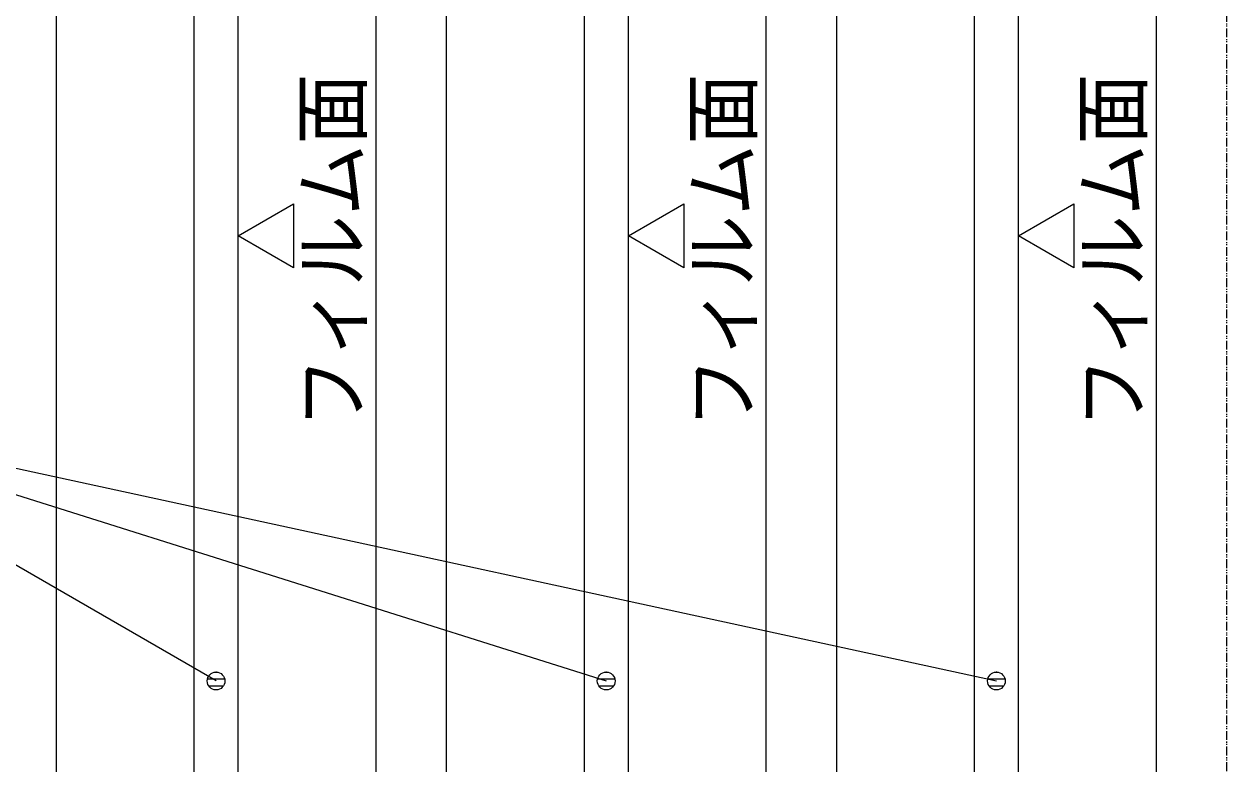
# Model space of a CAD drawing. Units: millimetres, scale not verified. Extents: x -6062 to 6062, y -3045 to 3045.
# Drawn here: x 872 to 1551, y -459 to -42 of the extents above; entities that cross this region are included whole.
import ezdxf
from ezdxf.enums import TextEntityAlignment as Align

# ---------------------------------------------------------------- set-up
doc = ezdxf.new("R2010")
doc.units = ezdxf.units.MM
doc.header["$LTSCALE"] = 20
doc.linetypes.add('DOUBLE_CHAIN1', pattern=[8.8, 5, -1, 0.6, -0.6, 0.6, -1])
doc.layers.add('0-1_3一般', color=7, linetype='Continuous', lineweight=9)
doc.layers.add('0-4_2寸法-3', color=7, linetype='Continuous', lineweight=9)
doc.styles.add('ＭＳ ゴシック', font='')
doc.styles.get('ＭＳ ゴシック').set_extended_font_data('MS Gothic')

# ---------------------------------------------------------------- blocks, each defined once
blk = doc.blocks.new('グループ-32')
at = {"layer": '0-1_3一般'}
for p, q in [((63913.7, 13704.9), (63913.7, -35100)), ((64413.7, -35100), (64413.7, 13704.9))]:
    blk.add_line(p, q, dxfattribs=at)
blk.add_lwpolyline([(65963.7, 16304.9), (65963.7, -37700), (62363.7, -37700), (62363.7, 16304.9)], close=True, dxfattribs=at)
blk = doc.blocks.new('グループ-34')
at = {"layer": '0-1_3一般'}
for p, q in [((57963.7, -37700), (57963.7, 16304.9)), ((61563.7, 16304.9), (61563.7, -37700))]:
    blk.add_line(p, q, dxfattribs=at)
blk.add_lwpolyline([(60013.7, -35100), (60013.7, 13704.9), (59513.7, 13704.9), (59513.7, -35100)], close=True, dxfattribs=at)
blk = doc.blocks.new('グループ-98')
at = {"layer": '0-1_3一般'}
for p, q in [((55113.7, 13704.9), (55113.7, -35100)), ((55613.7, -35100), (55613.7, 13704.9))]:
    blk.add_line(p, q, dxfattribs=at)
blk.add_lwpolyline([(57163.7, 16304.9), (57163.7, -37700), (53563.7, -37700), (53563.7, 16304.9)], close=True, dxfattribs=at)
blk = doc.blocks.new('グループ-114')
at = {"layer": '0-1_3一般', "linetype": 'DOUBLE_CHAIN1'}
blk.add_line((66763.7, -39000), (66763.7, 20804.9), dxfattribs=at)
blk = doc.blocks.new('グループ-115')
at = {"layer": '0-1_3一般'}
for name in ['グループ-114', 'グループ-98', 'グループ-34', 'グループ-32']:
    blk.add_blockref(name, (0, 0), dxfattribs=at)
blk = doc.blocks.new('グループ-116')
at = {"layer": '0-1_3一般'}
blk.add_blockref('グループ-115', (0, 0), dxfattribs=at)

msp = doc.modelspace()

# ---------------------------------------------------------------- linework, layer by layer
at = {"layer": '0-4_2寸法-3'}
for p, q in [((715.68, -259), (1200.68, -412)), ((715.68, -259), (1420.68, -412)), ((985.58, -411.01), (975.79, -411.01)), ((980.86, -407.01), (980.51, -407.01)), ((980.86, -407.01), (980.51, -407.01)), ((1205.58, -411.01), (1195.79, -411.01)), ((1200.85, -407.01), (1200.52, -407.01)), ((1200.85, -407.01), (1200.52, -407.01)), ((1425.58, -411.01), (1415.79, -411.01)), ((1420.85, -407.01), (1420.52, -407.01)), ((1420.85, -407.01), (1420.52, -407.01)), ((984.68, -415.01), (976.69, -415.01)), ((1204.68, -415.01), (1196.69, -415.01)), ((1424.68, -415.01), (1416.69, -415.01))]:
    msp.add_line(p, q, dxfattribs=at)
for points in [[(1024.43, -143.1), (1024.43, -179.17), (993.18, -161.14)], [(1244.43, -143.1), (1244.43, -179.17), (1213.18, -161.14)], [(1464.43, -143.1), (1464.43, -179.17), (1433.18, -161.14)]]:
    msp.add_lwpolyline(points, close=True, dxfattribs=at)
msp.add_lwpolyline([(980.68, -412), (715.68, -259), (585.65, -259)], dxfattribs=at)
for centre in [(980.68, -412), (980.68, -412), (1200.68, -412), (1200.68, -412), (1420.68, -412), (1420.68, -412)]:
    msp.add_circle(centre, 5.01, dxfattribs=at)

# ---------------------------------------------------------------- block references
at = {"layer": '0-1_3一般', "xscale": 0.05, "yscale": 0.05}
msp.add_blockref('グループ-116', (-1787.5, 0), dxfattribs=at)

# ---------------------------------------------------------------- texts
at = {"layer": '0-4_2寸法-3', "style": 'ＭＳ ゴシック', "width": 0.9}
for p in [(1072.03, -269.5), (1292.03, -269.5), (1512.03, -269.5)]:
    msp.add_text('フィルム面', height=32.55, rotation=90, dxfattribs=at).set_placement(p, align=Align.BOTTOM_LEFT)

doc.saveas('drawing.dxf')
